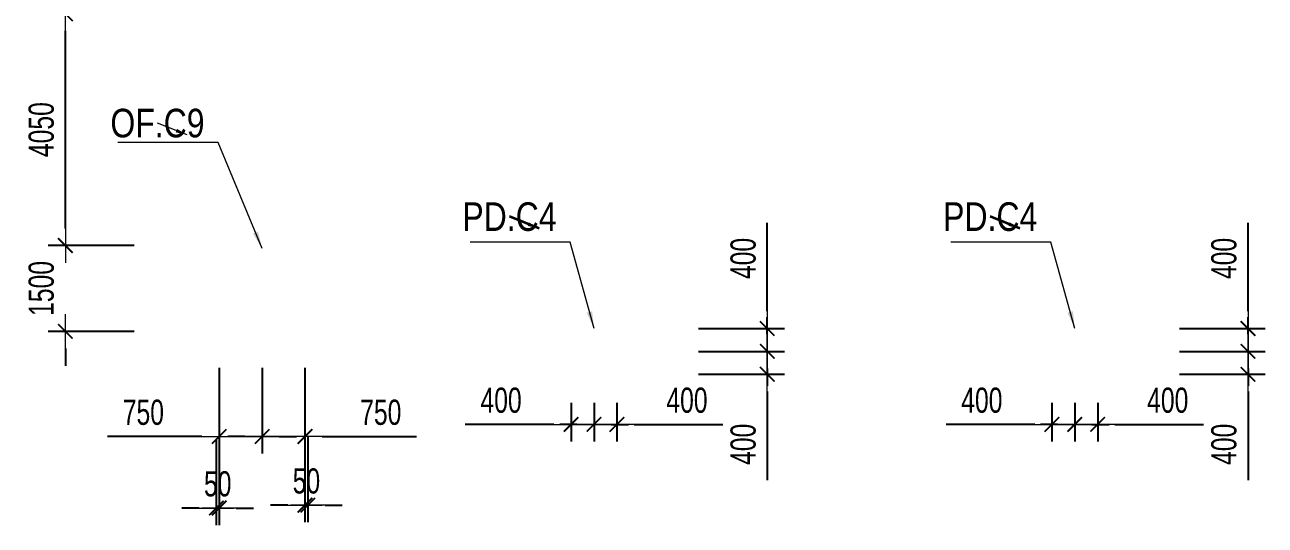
# Model space of a CAD drawing. Header units: millimetres. Extents: x -259680 to 286077, y 2206 to 90611.
# Drawn here: x 79054 to 100727, y 35463 to 44207 of the extents above; entities that cross this region are included whole.
import ezdxf
from ezdxf.enums import TextEntityAlignment as Align

# ---------------------------------------------------------------- set-up
doc = ezdxf.new("R2010")
doc.units = ezdxf.units.MM
doc.layers.get('0').update_dxf_attribs({"lineweight": 20})
doc.layers.get('Defpoints').update_dxf_attribs({"color": 151, "lineweight": 9})
for name, color, linetype, lineweight in [('$0$C1', 20, 'Continuous', 35), ('$1$NDC_S_ANNO', 7, 'Continuous', 20), ('$1$NDC_S_DIM', 1, 'Continuous', 15), ('$1$NDC_S_VN TEXT', 7, 'Continuous', 20), ('NDC_S_DIM', 1, 'Continuous', 15)]:
    doc.layers.add(name, color=color, linetype=linetype, lineweight=lineweight)
doc.styles.add('$1$NDC_DIM', font='', dxfattribs={"width": 0.75})
doc.styles.add('$2$ARIAL', font='arial.ttf', dxfattribs={"width": 0.8})
doc.styles.add('NDC_DIM', font='', dxfattribs={"width": 0.75})
doc.styles.get('$1$NDC_DIM').set_extended_font_data('Dotum')
doc.styles.get('NDC_DIM').set_extended_font_data('Dotum')
doc.dimstyles.new('$0$NDC_dim_150', dxfattribs={"dimscale": 150, "dimtxt": 2.2, "dimasz": 1.5, "dimexe": 1.5, "dimexo": 2.5, "dimgap": 1, "dimtad": 1, "dimdec": 0, "dimzin": 0, "dimdsep": 46, "dimtxsty": '$1$NDC_DIM', "dimblk": '$1$DIMMARK', "dimcen": 0.09, "dimdle": 1.2, "dimclrd": 1, "dimclre": 1, "dimclrt": 3, "dimadec": 0, "dimazin": 0, "dimtfac": 1, "dimtdec": 0, "dimtix": 1, "dimtofl": 0, "dimtmove": 0, "dimatfit": 3, "dimfxl": 0, "dimtolj": 1, "dimtzin": 0, "dimarcsym": 0})
doc.dimstyles.new('$1$NDC_dim_iso', dxfattribs={"dimtxt": 2.2, "dimasz": 1, "dimexe": 1.5, "dimexo": 2.5, "dimgap": 1, "dimtad": 1, "dimdec": 0, "dimzin": 0, "dimdsep": 46, "dimtxsty": '$1$NDC_DIM', "dimblk": '$1$DIMMARK', "dimcen": 0.09, "dimdle": 1.2, "dimclrd": 1, "dimclre": 1, "dimclrt": 3, "dimadec": 0, "dimazin": 0, "dimtfac": 1, "dimtdec": 0, "dimtix": 1, "dimtofl": 0, "dimtmove": 0, "dimatfit": 3, "dimfxl": 0, "dimtolj": 1, "dimtzin": 0, "dimarcsym": 0})
doc.dimstyles.new('NDC_dim_200', dxfattribs={"dimscale": 200, "dimtxt": 2.2, "dimasz": 1.5, "dimexe": 1.5, "dimexo": 2.5, "dimgap": 1, "dimtad": 1, "dimdec": 0, "dimzin": 0, "dimdsep": 46, "dimtxsty": 'NDC_DIM', "dimblk": 'DIMMARK', "dimcen": 0.09, "dimdle": 1.2, "dimclrd": 1, "dimclre": 1, "dimclrt": 3, "dimadec": 0, "dimazin": 0, "dimtfac": 1, "dimtdec": 0, "dimtix": 1, "dimtofl": 0, "dimtmove": 0, "dimatfit": 3, "dimfxl": 0, "dimtolj": 1, "dimtzin": 0, "dimarcsym": 0})

# ---------------------------------------------------------------- blocks, each defined once
blk = doc.blocks.new('$1$DIMMARK')
at = {"layer": '$1$NDC_S_DIM', "color": 1}
blk.add_line((-1.5, 0), (1, 0), dxfattribs=at)
at = {"layer": '$1$NDC_S_DIM', "color": 2, "const_width": 0.1}
blk.add_lwpolyline([(-0.424, -0.424), (0.424, 0.424)], dxfattribs=at)
blk = doc.blocks.new('DIMMARK')
at = {"layer": 'NDC_S_DIM', "color": 1}
blk.add_line((-1.5, 0), (1, 0), dxfattribs=at)
at = {"layer": 'NDC_S_DIM', "color": 2, "const_width": 0.1}
blk.add_lwpolyline([(-0.424, -0.424), (0.424, 0.424)], dxfattribs=at)
blk = doc.blocks.new('*D1501')
at = {"layer": 'Defpoints', "color": 0, "ltscale": 100, "transparency": 16777216}
for p in [(89000, 38100), (89400, 38100), (89400, 37224)]:
    blk.add_point(p, dxfattribs=at)
at = {"layer": 'NDC_S_DIM', "color": 1, "lineweight": -2, "ltscale": 100, "transparency": 16777216}
for p, q in [((89000, 37600), (89000, 36924)), ((89400, 37600), (89400, 36924)), ((88700, 37224), (88400, 37224)), ((89700, 37224), (91249, 37224))]:
    blk.add_line(p, q, dxfattribs=at)
at = {"layer": 'NDC_S_DIM', "color": 1, "lineweight": -2, "ltscale": 100, "transparency": 16777216, "xscale": 300, "yscale": 300, "zscale": 300}
blk.add_blockref('DIMMARK', (89000, 37224), dxfattribs=at)
at = {"layer": 'NDC_S_DIM', "color": 1, "lineweight": -2, "ltscale": 100, "transparency": 16777216, "xscale": 300, "yscale": 300, "zscale": 300, "rotation": 180}
blk.add_blockref('DIMMARK', (89400, 37224), dxfattribs=at)
at = {"layer": 'NDC_S_DIM', "color": 3, "ltscale": 100, "transparency": 16777216, "insert": (90624, 37644), "char_height": 440, "attachment_point": 5, "style": 'NDC_DIM'}
blk.add_mtext('\\A1;400', dxfattribs=at)
blk = doc.blocks.new('*D1502')
at = {"layer": 'Defpoints', "color": 0, "ltscale": 100, "transparency": 16777216}
for p in [(88600, 38100), (89000, 38100), (89000, 37224)]:
    blk.add_point(p, dxfattribs=at)
at = {"layer": 'NDC_S_DIM', "color": 1, "lineweight": -2, "ltscale": 100, "transparency": 16777216}
for p, q in [((88600, 37600), (88600, 36924)), ((89000, 37600), (89000, 36924)), ((88300, 37224), (86751, 37224)), ((89300, 37224), (89600, 37224))]:
    blk.add_line(p, q, dxfattribs=at)
at = {"layer": 'NDC_S_DIM', "color": 1, "lineweight": -2, "ltscale": 100, "transparency": 16777216, "xscale": 300, "yscale": 300, "zscale": 300}
blk.add_blockref('DIMMARK', (88600, 37224), dxfattribs=at)
at = {"layer": 'NDC_S_DIM', "color": 1, "lineweight": -2, "ltscale": 100, "transparency": 16777216, "xscale": 300, "yscale": 300, "zscale": 300, "rotation": 180}
blk.add_blockref('DIMMARK', (89000, 37224), dxfattribs=at)
at = {"layer": 'NDC_S_DIM', "color": 3, "ltscale": 100, "transparency": 16777216, "insert": (87376, 37644), "char_height": 440, "attachment_point": 5, "style": 'NDC_DIM'}
blk.add_mtext('\\A1;400', dxfattribs=at)
blk = doc.blocks.new('*D1503')
at = {"layer": 'Defpoints', "color": 0, "ltscale": 100, "transparency": 16777216}
for p in [(89400, 38900), (92027, 38900), (89400, 38500)]:
    blk.add_point(p, dxfattribs=at)
at = {"layer": 'NDC_S_DIM', "color": 1, "lineweight": -2, "ltscale": 100, "transparency": 16777216}
for p, q in [((92027, 39200), (92027, 40749)), ((90827, 38900), (92327, 38900)), ((90827, 38500), (92327, 38500)), ((92027, 38200), (92027, 37900))]:
    blk.add_line(p, q, dxfattribs=at)
at = {"layer": 'NDC_S_DIM', "color": 1, "lineweight": -2, "ltscale": 100, "transparency": 16777216, "xscale": 300, "yscale": 300, "zscale": 300}
for p, rotation in [((92027, 38900), 270), ((92027, 38500), 90)]:
    blk.add_blockref('DIMMARK', p, dxfattribs=dict(at, rotation=rotation))
at = {"layer": 'NDC_S_DIM', "color": 3, "ltscale": 100, "transparency": 16777216, "insert": (91607, 40124), "char_height": 440, "attachment_point": 5, "rotation": 90, "style": 'NDC_DIM'}
blk.add_mtext('\\A1;400', dxfattribs=at)
blk = doc.blocks.new('*D1504')
at = {"layer": 'Defpoints', "color": 0, "ltscale": 100, "transparency": 16777216}
for p in [(89400, 38500), (92027, 38500), (89400, 38100)]:
    blk.add_point(p, dxfattribs=at)
at = {"layer": 'NDC_S_DIM', "color": 1, "lineweight": -2, "ltscale": 100, "transparency": 16777216}
for p, q in [((92027, 38800), (92027, 39100)), ((90827, 38500), (92327, 38500)), ((90827, 38100), (92327, 38100)), ((92027, 37800), (92027, 36251))]:
    blk.add_line(p, q, dxfattribs=at)
at = {"layer": 'NDC_S_DIM', "color": 1, "lineweight": -2, "ltscale": 100, "transparency": 16777216, "xscale": 300, "yscale": 300, "zscale": 300}
for p, rotation in [((92027, 38500), 270), ((92027, 38100), 90)]:
    blk.add_blockref('DIMMARK', p, dxfattribs=dict(at, rotation=rotation))
at = {"layer": 'NDC_S_DIM', "color": 3, "ltscale": 100, "transparency": 16777216, "insert": (91607, 36876), "char_height": 440, "attachment_point": 5, "rotation": 90, "style": 'NDC_DIM'}
blk.add_mtext('\\A1;400', dxfattribs=at)
blk = doc.blocks.new('*D1505')
at = {"layer": 'Defpoints', "color": 0, "ltscale": 100, "transparency": 16777216}
for p in [(97400, 38100), (97800, 38100), (97800, 37224)]:
    blk.add_point(p, dxfattribs=at)
at = {"layer": 'NDC_S_DIM', "color": 1, "lineweight": -2, "ltscale": 100, "transparency": 16777216}
for p, q in [((97400, 37600), (97400, 36924)), ((97800, 37600), (97800, 36924)), ((97100, 37224), (96800, 37224)), ((98100, 37224), (99649, 37224))]:
    blk.add_line(p, q, dxfattribs=at)
at = {"layer": 'NDC_S_DIM', "color": 1, "lineweight": -2, "ltscale": 100, "transparency": 16777216, "xscale": 300, "yscale": 300, "zscale": 300}
blk.add_blockref('DIMMARK', (97400, 37224), dxfattribs=at)
at = {"layer": 'NDC_S_DIM', "color": 1, "lineweight": -2, "ltscale": 100, "transparency": 16777216, "xscale": 300, "yscale": 300, "zscale": 300, "rotation": 180}
blk.add_blockref('DIMMARK', (97800, 37224), dxfattribs=at)
at = {"layer": 'NDC_S_DIM', "color": 3, "ltscale": 100, "transparency": 16777216, "insert": (99024, 37644), "char_height": 440, "attachment_point": 5, "style": 'NDC_DIM'}
blk.add_mtext('\\A1;400', dxfattribs=at)
blk = doc.blocks.new('*D1506')
at = {"layer": 'Defpoints', "color": 0, "ltscale": 100, "transparency": 16777216}
for p in [(97000, 38100), (97400, 38100), (97400, 37224)]:
    blk.add_point(p, dxfattribs=at)
at = {"layer": 'NDC_S_DIM', "color": 1, "lineweight": -2, "ltscale": 100, "transparency": 16777216}
for p, q in [((97000, 37600), (97000, 36924)), ((97400, 37600), (97400, 36924)), ((96700, 37224), (95151, 37224)), ((97700, 37224), (98000, 37224))]:
    blk.add_line(p, q, dxfattribs=at)
at = {"layer": 'NDC_S_DIM', "color": 1, "lineweight": -2, "ltscale": 100, "transparency": 16777216, "xscale": 300, "yscale": 300, "zscale": 300}
blk.add_blockref('DIMMARK', (97000, 37224), dxfattribs=at)
at = {"layer": 'NDC_S_DIM', "color": 1, "lineweight": -2, "ltscale": 100, "transparency": 16777216, "xscale": 300, "yscale": 300, "zscale": 300, "rotation": 180}
blk.add_blockref('DIMMARK', (97400, 37224), dxfattribs=at)
at = {"layer": 'NDC_S_DIM', "color": 3, "ltscale": 100, "transparency": 16777216, "insert": (95776, 37644), "char_height": 440, "attachment_point": 5, "style": 'NDC_DIM'}
blk.add_mtext('\\A1;400', dxfattribs=at)
blk = doc.blocks.new('*D1507')
at = {"layer": 'Defpoints', "color": 0, "ltscale": 100, "transparency": 16777216}
for p in [(97800, 38900), (100427, 38900), (97800, 38500)]:
    blk.add_point(p, dxfattribs=at)
at = {"layer": 'NDC_S_DIM', "color": 1, "lineweight": -2, "ltscale": 100, "transparency": 16777216}
for p, q in [((100427, 39200), (100427, 40749)), ((99227, 38900), (100727, 38900)), ((99227, 38500), (100727, 38500)), ((100427, 38200), (100427, 37900))]:
    blk.add_line(p, q, dxfattribs=at)
at = {"layer": 'NDC_S_DIM', "color": 1, "lineweight": -2, "ltscale": 100, "transparency": 16777216, "xscale": 300, "yscale": 300, "zscale": 300}
for p, rotation in [((100427, 38900), 270), ((100427, 38500), 90)]:
    blk.add_blockref('DIMMARK', p, dxfattribs=dict(at, rotation=rotation))
at = {"layer": 'NDC_S_DIM', "color": 3, "ltscale": 100, "transparency": 16777216, "insert": (100007, 40124), "char_height": 440, "attachment_point": 5, "rotation": 90, "style": 'NDC_DIM'}
blk.add_mtext('\\A1;400', dxfattribs=at)
blk = doc.blocks.new('*D1508')
at = {"layer": 'Defpoints', "color": 0, "ltscale": 100, "transparency": 16777216}
for p in [(97800, 38500), (100427, 38500), (97800, 38100)]:
    blk.add_point(p, dxfattribs=at)
at = {"layer": 'NDC_S_DIM', "color": 1, "lineweight": -2, "ltscale": 100, "transparency": 16777216}
for p, q in [((100427, 38800), (100427, 39100)), ((99227, 38500), (100727, 38500)), ((99227, 38100), (100727, 38100)), ((100427, 37800), (100427, 36251))]:
    blk.add_line(p, q, dxfattribs=at)
at = {"layer": 'NDC_S_DIM', "color": 1, "lineweight": -2, "ltscale": 100, "transparency": 16777216, "xscale": 300, "yscale": 300, "zscale": 300}
for p, rotation in [((100427, 38500), 270), ((100427, 38100), 90)]:
    blk.add_blockref('DIMMARK', p, dxfattribs=dict(at, rotation=rotation))
at = {"layer": 'NDC_S_DIM', "color": 3, "ltscale": 100, "transparency": 16777216, "insert": (100007, 36876), "char_height": 440, "attachment_point": 5, "rotation": 90, "style": 'NDC_DIM'}
blk.add_mtext('\\A1;400', dxfattribs=at)
blk = doc.blocks.new('*D1771')
at = {"layer": 'Defpoints', "color": 0, "ltscale": 100, "transparency": 16777216}
for p in [(83200, 39600), (83950, 39600), (83950, 37013)]:
    blk.add_point(p, dxfattribs=at)
at = {"layer": 'NDC_S_DIM', "color": 1, "lineweight": -2, "ltscale": 100, "transparency": 16777216}
for p, q in [((83200, 38213), (83200, 36713)), ((83950, 38213), (83950, 36713)), ((82900, 37013), (82600, 37013)), ((84250, 37013), (85899, 37013))]:
    blk.add_line(p, q, dxfattribs=at)
at = {"layer": 'NDC_S_DIM', "color": 1, "lineweight": -2, "ltscale": 100, "transparency": 16777216, "xscale": 300, "yscale": 300, "zscale": 300}
blk.add_blockref('DIMMARK', (83200, 37013), dxfattribs=at)
at = {"layer": 'NDC_S_DIM', "color": 1, "lineweight": -2, "ltscale": 100, "transparency": 16777216, "xscale": 300, "yscale": 300, "zscale": 300, "rotation": 180}
blk.add_blockref('DIMMARK', (83950, 37013), dxfattribs=at)
at = {"layer": 'NDC_S_DIM', "color": 3, "ltscale": 100, "transparency": 16777216, "insert": (85274, 37433), "char_height": 440, "attachment_point": 5, "style": 'NDC_DIM'}
blk.add_mtext('\\A1;750', dxfattribs=at)
blk = doc.blocks.new('*D1772')
at = {"layer": 'Defpoints', "color": 0, "ltscale": 100, "transparency": 16777216}
for p in [(82450, 39600), (83200, 39600), (82450, 37013)]:
    blk.add_point(p, dxfattribs=at)
at = {"layer": 'NDC_S_DIM', "color": 1, "lineweight": -2, "ltscale": 100, "transparency": 16777216}
for p, q in [((82450, 38213), (82450, 36713)), ((83200, 38213), (83200, 36713)), ((82150, 37013), (80501, 37013)), ((83500, 37013), (83800, 37013))]:
    blk.add_line(p, q, dxfattribs=at)
at = {"layer": 'NDC_S_DIM', "color": 1, "lineweight": -2, "ltscale": 100, "transparency": 16777216, "xscale": 300, "yscale": 300, "zscale": 300}
blk.add_blockref('DIMMARK', (82450, 37013), dxfattribs=at)
at = {"layer": 'NDC_S_DIM', "color": 1, "lineweight": -2, "ltscale": 100, "transparency": 16777216, "xscale": 300, "yscale": 300, "zscale": 300, "rotation": 180}
blk.add_blockref('DIMMARK', (83200, 37013), dxfattribs=at)
at = {"layer": 'NDC_S_DIM', "color": 3, "ltscale": 100, "transparency": 16777216, "insert": (81126, 37433), "char_height": 440, "attachment_point": 5, "style": 'NDC_DIM'}
blk.add_mtext('\\A1;750', dxfattribs=at)
blk = doc.blocks.new('*D1773')
at = {"layer": 'Defpoints', "color": 0, "ltscale": 100, "transparency": 16777216}
for p in [(79763, 40350), (83200, 40350), (83200, 38850)]:
    blk.add_point(p, dxfattribs=at)
at = {"layer": 'NDC_S_DIM', "color": 1, "lineweight": -2, "ltscale": 100, "transparency": 16777216}
for p, q in [((79763, 40650), (79763, 40950)), ((80963, 40350), (79463, 40350)), ((80963, 38850), (79463, 38850)), ((79763, 38550), (79763, 38250))]:
    blk.add_line(p, q, dxfattribs=at)
at = {"layer": 'NDC_S_DIM', "color": 1, "lineweight": -2, "ltscale": 100, "transparency": 16777216, "xscale": 300, "yscale": 300, "zscale": 300}
for p, rotation in [((79763, 40350), 270), ((79763, 38850), 90)]:
    blk.add_blockref('DIMMARK', p, dxfattribs=dict(at, rotation=rotation))
at = {"layer": 'NDC_S_DIM', "color": 3, "ltscale": 100, "transparency": 16777216, "insert": (79343, 39600), "char_height": 440, "attachment_point": 5, "rotation": 90, "style": 'NDC_DIM'}
blk.add_mtext('\\A1;1500', dxfattribs=at)
blk = doc.blocks.new('*D1774')
at = {"layer": 'Defpoints', "color": 0, "ltscale": 100, "transparency": 16777216}
for p in [(79763, 44400), (82350, 44400), (83200, 40350)]:
    blk.add_point(p, dxfattribs=at)
at = {"layer": 'NDC_S_DIM', "color": 1, "lineweight": -2, "ltscale": 100, "transparency": 16777216}
for p, q in [((80963, 44400), (79463, 44400)), ((79763, 40650), (79763, 44100)), ((80963, 40350), (79463, 40350))]:
    blk.add_line(p, q, dxfattribs=at)
at = {"layer": 'NDC_S_DIM', "color": 1, "lineweight": -2, "ltscale": 100, "transparency": 16777216, "xscale": 300, "yscale": 300, "zscale": 300}
for p, rotation in [((79763, 44400), 90), ((79763, 40350), 270)]:
    blk.add_blockref('DIMMARK', p, dxfattribs=dict(at, rotation=rotation))
at = {"layer": 'NDC_S_DIM', "color": 3, "ltscale": 100, "transparency": 16777216, "insert": (79343, 42375), "char_height": 440, "attachment_point": 5, "rotation": 90, "style": 'NDC_DIM'}
blk.add_mtext('\\A1;4050', dxfattribs=at)
blk = doc.blocks.new('*D2138')
at = {"layer": 'Defpoints', "color": 0, "ltscale": 100, "transparency": 16777216}
for p in [(83950, 39600), (84000, 39600), (84000, 35813)]:
    blk.add_point(p, dxfattribs=at)
at = {"layer": 'NDC_S_DIM', "color": 1, "lineweight": -2, "ltscale": 100, "transparency": 16777216}
for p, q in [((83950, 37013), (83950, 35513)), ((84000, 37013), (84000, 35513)), ((83650, 35813), (83350, 35813)), ((84300, 35813), (84600, 35813))]:
    blk.add_line(p, q, dxfattribs=at)
at = {"layer": 'NDC_S_DIM', "color": 1, "lineweight": -2, "ltscale": 100, "transparency": 16777216, "xscale": 300, "yscale": 300, "zscale": 300}
blk.add_blockref('DIMMARK', (83950, 35813), dxfattribs=at)
at = {"layer": 'NDC_S_DIM', "color": 1, "lineweight": -2, "ltscale": 100, "transparency": 16777216, "xscale": 300, "yscale": 300, "zscale": 300, "rotation": 180}
blk.add_blockref('DIMMARK', (84000, 35813), dxfattribs=at)
at = {"layer": 'NDC_S_DIM', "color": 3, "ltscale": 100, "transparency": 16777216, "insert": (83975, 36233), "char_height": 440, "attachment_point": 5, "style": 'NDC_DIM'}
blk.add_mtext('\\A1;50', dxfattribs=at)
blk = doc.blocks.new('*D2139')
at = {"layer": 'Defpoints', "color": 0, "ltscale": 100, "transparency": 16777216}
for p in [(82400, 39600), (82450, 39600), (82400, 35763)]:
    blk.add_point(p, dxfattribs=at)
at = {"layer": 'NDC_S_DIM', "color": 1, "lineweight": -2, "ltscale": 100, "transparency": 16777216}
for p, q in [((82400, 36963), (82400, 35463)), ((82450, 36963), (82450, 35463)), ((82100, 35763), (81800, 35763)), ((82750, 35763), (83050, 35763))]:
    blk.add_line(p, q, dxfattribs=at)
at = {"layer": 'NDC_S_DIM', "color": 1, "lineweight": -2, "ltscale": 100, "transparency": 16777216, "xscale": 300, "yscale": 300, "zscale": 300}
blk.add_blockref('DIMMARK', (82400, 35763), dxfattribs=at)
at = {"layer": 'NDC_S_DIM', "color": 1, "lineweight": -2, "ltscale": 100, "transparency": 16777216, "xscale": 300, "yscale": 300, "zscale": 300, "rotation": 180}
blk.add_blockref('DIMMARK', (82450, 35763), dxfattribs=at)
at = {"layer": 'NDC_S_DIM', "color": 3, "ltscale": 100, "transparency": 16777216, "insert": (82425, 36183), "char_height": 440, "attachment_point": 5, "style": 'NDC_DIM'}
blk.add_mtext('\\A1;50', dxfattribs=at)
blk = doc.blocks.new('*U212')
at = {"layer": '$1$NDC_S_ANNO', "ltscale": 0.8, "style": '$2$ARIAL', "width": 0.8}
blk.add_attdef('TEN', text='', height=2.5, dxfattribs=at).set_placement((-2.58, 1.03), align=Align.MIDDLE_CENTER)
at = {"layer": '$1$NDC_S_ANNO', "ltscale": 0.8, "style": '$2$ARIAL', "width": 0.8, "flags": 1}
blk.add_attdef('CHU_THICH', text='', height=2.5, dxfattribs=at).set_placement((0, 0), align=Align.MIDDLE_CENTER)
at = {"layer": 'Defpoints'}
blk.add_leader([(0, 0), (-2.58, 1.03)], dimstyle='$1$NDC_dim_iso', override={"dimgap": 0.625, "dimtad": 0}, dxfattribs=at)
blk = doc.blocks.new('$0$co t check')
at = {"layer": '$0$C1', "xscale": 200, "yscale": 200, "zscale": 200}
for p in [(85998, 40649), (94398, 40649)]:
    blk.add_blockref('*U212', p, dxfattribs=at).add_auto_attribs({'TEN': 'PD.C4'})
at = {"layer": '$1$NDC_S_VN TEXT', "xscale": 200, "yscale": 200, "zscale": 200}
blk.add_blockref('*U212', (79848, 42284), dxfattribs=at).add_auto_attribs({'TEN': 'OF.C9'})
at = {"layer": '$0$C1'}
for points in [[(86959, 38900), (86542, 40410), (84793, 40410)], [(95359, 38900), (94942, 40410), (93193, 40410)]]:
    blk.add_leader(points, dimstyle='$0$NDC_dim_150', override={"dimasz": 2, "dimgap": 1, "dimtad": 0}, dxfattribs=at)
blk.add_leader([(81159, 40300), (80392, 42153), (78642, 42153)], dimstyle='$0$NDC_dim_150', override={"dimasz": 2, "dimgap": 1, "dimtad": 0})

msp = doc.modelspace()

# ---------------------------------------------------------------- block references
at = {"layer": '$1$NDC_S_DIM'}
msp.add_blockref('$0$co t check', (2040.6, 0), dxfattribs=at)

# ---------------------------------------------------------------- dimensions: what is measured, and where the dimension line sits
at = {"layer": 'NDC_S_DIM', "ltscale": 100}
for base, p1, p2, picture, middle in [((79763.2, 44400), (83200, 40350), (82350, 44400), '*D1774', (79343.2, 42375)), ((79763.2, 40350), (83200, 38850), (83200, 40350), '*D1773', (79343.2, 39600))]:
    dim = msp.add_linear_dim(base=base, p1=p1, p2=p2, angle=90, dimstyle='NDC_dim_200', dxfattribs=at)
    dim.commit()
    dim.dimension.update_dxf_attribs({"geometry": picture, "text_midpoint": middle})
for base, p1, p2, angle, picture, middle in [((92026.7, 38900), (89400, 38500), (89400, 38900), 90, '*D1503', (92026.7, 40124.3)), ((100426.7, 38900), (97800, 38500), (97800, 38900), 90, '*D1507', (100426.7, 40124.3)), ((82450, 37012.6), (83200, 39600), (82450, 39600), 180, '*D1772', (81125.7, 37012.6)), ((92026.7, 38500), (89400, 38100), (89400, 38500), 90, '*D1504', (92026.7, 36875.7)), ((100426.7, 38500), (97800, 38100), (97800, 38500), 90, '*D1508', (100426.7, 36875.7))]:
    dim = msp.add_linear_dim(base=base, p1=p1, p2=p2, angle=angle, dimstyle='NDC_dim_200', dxfattribs=at)
    dim.commit()
    dim.dimension.update_dxf_attribs({"geometry": picture, "text_midpoint": middle, "dimtype": 160})
for base, p1, p2, picture, middle in [((82400, 35762.6), (82450, 39600), (82400, 39600), '*D2139', (82425, 36182.6)), ((84000, 35812.6), (83950, 39600), (84000, 39600), '*D2138', (83975, 36232.6))]:
    dim = msp.add_linear_dim(base=base, p1=p1, p2=p2, dimstyle='NDC_dim_200', dxfattribs=at)
    dim.commit()
    dim.dimension.update_dxf_attribs({"geometry": picture, "text_midpoint": middle})
for base, p1, p2, picture, middle in [((83950, 37012.6), (83200, 39600), (83950, 39600), '*D1771', (85274.3, 37012.6)), ((89000, 37224.4), (88600, 38100), (89000, 38100), '*D1502', (87375.7, 37224.4)), ((89400, 37224.4), (89000, 38100), (89400, 38100), '*D1501', (90624.3, 37224.4)), ((97400, 37224.4), (97000, 38100), (97400, 38100), '*D1506', (95775.7, 37224.4)), ((97800, 37224.4), (97400, 38100), (97800, 38100), '*D1505', (99024.3, 37224.4))]:
    dim = msp.add_linear_dim(base=base, p1=p1, p2=p2, dimstyle='NDC_dim_200', dxfattribs=at)
    dim.commit()
    dim.dimension.update_dxf_attribs({"geometry": picture, "text_midpoint": middle, "dimtype": 160})

doc.saveas('drawing.dxf')
